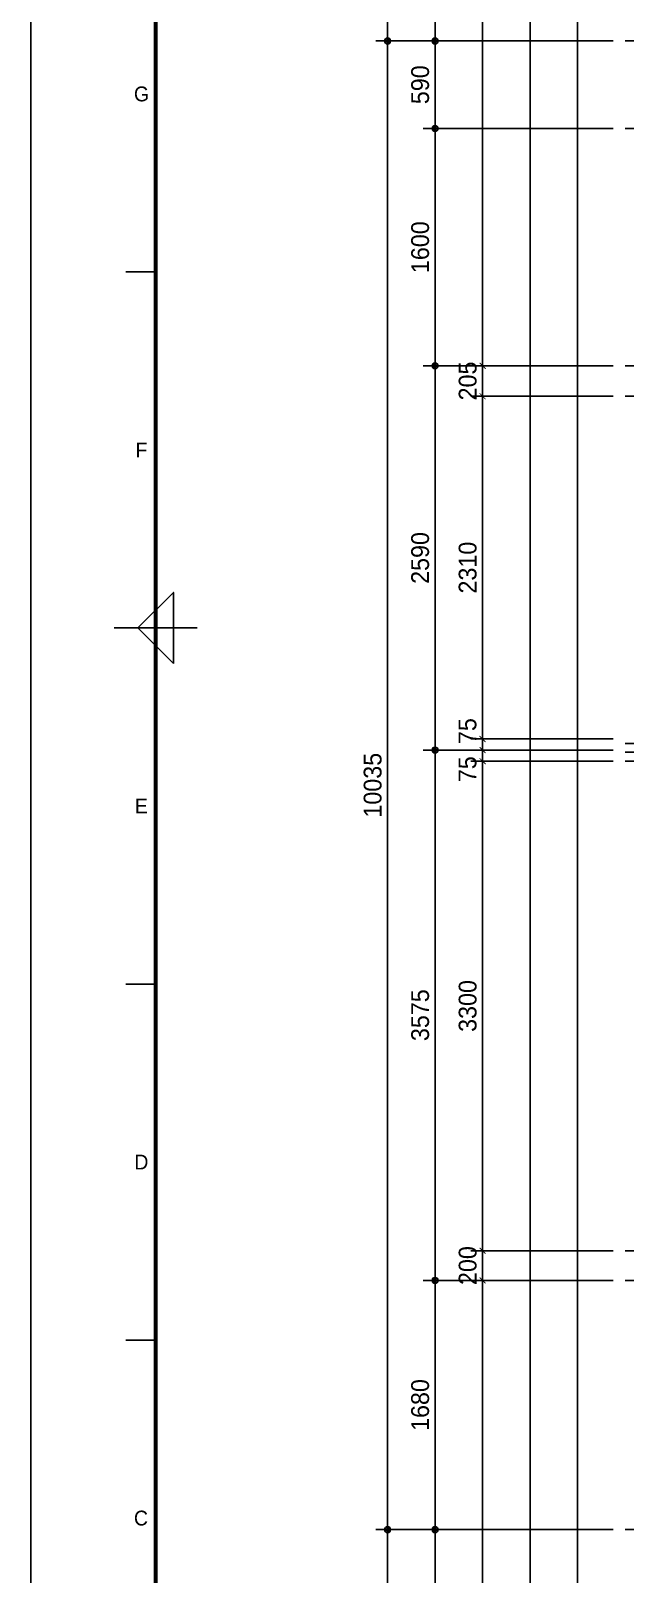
# Model space of a CAD drawing. Header units: millimetres. Extents: x -24416 to 92204, y -190080 to 23760.
# Drawn here: x 0 to 4003, y 5502 to 15905 of the extents above; entities that cross this region are included whole.
import ezdxf
from ezdxf.enums import TextEntityAlignment as Align

# ---------------------------------------------------------------- set-up
doc = ezdxf.new("R2010")
doc.units = ezdxf.units.MM
doc.header["$LTSCALE"] = 50
doc.linetypes.add('AUDIT_D_220706163347-0', pattern=[0])
doc.linetypes.add('CEN', pattern=[62, 60, -1, 0, -1])
doc.layers.get('defpoints').update_dxf_attribs({"color": 139})
for name, color, linetype in [('AA-BORD-FORM', 7, 'Continuous'), ('AA-BORD-TEXT', 3, 'Continuous'), ('AA-XXXX-DIMS', 7, 'Continuous'), ('CEN_CON', 1, 'CEN'), ('CEN_WALL', 12, 'CEN'), ('DIM', 7, 'AUDIT_D_220706163347-0')]:
    doc.layers.add(name, color=color, linetype=linetype)
doc.layers.add('MC', color=135, linetype='Continuous', plot=False)
doc.styles.add('HAUD01', font='Dotum.ttf')
doc.styles.add('맑은고딕', font='malgun.ttf', dxfattribs={"width": 0.9})
doc.dimstyles.new('DIM_40', dxfattribs={"dimscale": 40, "dimtxt": 3, "dimasz": 1, "dimexe": 2, "dimexo": 2, "dimgap": 1, "dimtad": 1, "dimdec": 0, "dimzin": 0, "dimdsep": 46, "dimtxsty": '맑은고딕', "dimblk1": 'DIMDOT', "dimblk2": 'DIMDOT', "dimsah": 1, "dimcen": 0.09, "dimdle": 2, "dimclrd": 7, "dimclre": 7, "dimclrt": 3, "dimadec": 0, "dimazin": 0, "dimtfac": 1, "dimtdec": 0, "dimtix": 1, "dimtmove": 2, "dimatfit": 3, "dimldrblk": 'DIMDOT', "dimfxl": 2, "dimtolj": 1, "dimtzin": 0, "dimarcsym": 0})
doc.dimstyles.new('MCDIM_40', dxfattribs={"dimscale": 40, "dimtxt": 3, "dimasz": 1, "dimexe": 2, "dimexo": 2, "dimgap": 1, "dimtad": 1, "dimdec": 0, "dimzin": 0, "dimdsep": 46, "dimtxsty": '맑은고딕', "dimblk1": 'ARCHTICK', "dimblk2": 'ARCHTICK', "dimsah": 1, "dimcen": 0.09, "dimdle": 2, "dimclrd": 7, "dimclre": 7, "dimclrt": 3, "dimadec": 0, "dimazin": 0, "dimtfac": 1, "dimtdec": 0, "dimtix": 1, "dimtmove": 2, "dimatfit": 3, "dimldrblk": 'ARCHTICK', "dimfxl": 1, "dimtolj": 1, "dimtzin": 0, "dimarcsym": 0})

# ---------------------------------------------------------------- blocks, each defined once
blk = doc.blocks.new('U-76A(기본)', base_point=(206307, 38575))
at = {"layer": 'CEN_CON'}
for p, q in [((220942, 48610), (211102, 48610)), ((220942, 48020), (217603, 48020)), ((218392, 40255), (220942, 40255)), ((206307, 38575), (220942, 38575))]:
    blk.add_line(p, q, dxfattribs=at)
at = {"layer": 'CEN_WALL'}
for p, q in [((220942, 46420), (218172, 46420)), ((220942, 43815), (219502, 43815))]:
    blk.add_line(p, q, dxfattribs=at)
at = {"layer": 'MC'}
for p, q in [((220942, 46215), (218172, 46215)), ((220942, 43875), (219502, 43875)), ((220942, 43755), (219502, 43755)), ((216282, 40455), (220942, 40455))]:
    blk.add_line(p, q, dxfattribs=at)
blk = doc.blocks.new('XR-FORM 청주월명')
at = {"layer": 'AA-BORD-FORM', "color": 2}
for p, q in [((21, 357), (16, 357)), ((28, 297), (14, 297)), ((21, 237), (16, 237)), ((21, 177), (16, 177))]:
    blk.add_line(p, q, dxfattribs=at)
at = {"layer": 'AA-BORD-FORM', "color": 1}
blk.add_lwpolyline([(0, 0), (841, 0), (841, 594), (0, 594)], close=True, dxfattribs=at)
at = {"layer": 'AA-BORD-FORM', "color": 2, "const_width": 0.682}
blk.add_lwpolyline([(21, 17), (21, 577), (821, 577), (821, 17)], close=True, dxfattribs=at)
at = {"layer": 'AA-BORD-FORM', "color": 2}
blk.add_lwpolyline([(24, 291), (18, 297), (24, 303)], close=True, dxfattribs=at)
at = {"layer": 'AA-BORD-TEXT', "color": 7, "style": 'HAUD01'}
for s, p in [('G', (18.63, 387)), ('F', (18.61, 327)), ('E', (18.61, 267)), ('D', (18.61, 207)), ('C', (18.54, 147))]:
    blk.add_text(s, height=2.5, dxfattribs=at).set_placement(p, align=Align.MIDDLE_CENTER)
blk = doc.blocks.new('DIMDOT')
at = {"layer": 'AA-XXXX-DIMS'}
for p, q in [((-1.5, 0), (1.5, 0)), ((0, -1.5), (0, 1.5))]:
    blk.add_line(p, q, dxfattribs=at)
for radius in [0.5, 0.25]:
    blk.add_circle((0, 0), radius, dxfattribs=at)
blk = doc.blocks.new('*D634')
at = {"layer": 'defpoints', "color": 0, "transparency": 16777216}
for p in [(5490, -7923), (7090, -7923), (7090, -17958)]:
    blk.add_point(p, dxfattribs=at)
at = {"layer": 'DIM', "color": 7, "lineweight": -2, "transparency": 16777216}
for p, q in [((7010, -7923), (5410, -7923)), ((5490, -17918), (5490, -7963)), ((7010, -17958), (5410, -17958))]:
    blk.add_line(p, q, dxfattribs=at)
at = {"layer": 'DIM', "color": 7, "lineweight": -2, "transparency": 16777216, "xscale": 40, "yscale": 40, "zscale": 40}
for p, rotation in [((5490, -7923), 90), ((5490, -17958), 270)]:
    blk.add_blockref('DIMDOT', p, dxfattribs=dict(at, rotation=rotation))
at = {"layer": 'DIM', "color": 3, "transparency": 16777216, "insert": (5390, -12940), "char_height": 120, "attachment_point": 5, "rotation": 90, "style": 'HAUD01'}
blk.add_mtext('\\A1;10035', dxfattribs=at)
blk = doc.blocks.new('*D635')
at = {"layer": 'defpoints', "color": 0, "transparency": 16777216}
for p in [(5810, -16278), (7090, -16278), (7090, -17958)]:
    blk.add_point(p, dxfattribs=at)
at = {"layer": 'DIM', "color": 7, "lineweight": -2, "transparency": 16777216}
for p, q in [((7010, -16278), (5730, -16278)), ((5810, -17918), (5810, -16318)), ((7010, -17958), (5730, -17958))]:
    blk.add_line(p, q, dxfattribs=at)
at = {"layer": 'DIM', "color": 7, "lineweight": -2, "transparency": 16777216, "xscale": 40, "yscale": 40, "zscale": 40}
for p, rotation in [((5810, -16278), 90), ((5810, -17958), 270)]:
    blk.add_blockref('DIMDOT', p, dxfattribs=dict(at, rotation=rotation))
at = {"layer": 'DIM', "color": 3, "transparency": 16777216, "insert": (5710, -17118), "char_height": 120, "attachment_point": 5, "rotation": 90, "style": 'HAUD01'}
blk.add_mtext('\\A1;1680', dxfattribs=at)
blk = doc.blocks.new('*D636')
at = {"layer": 'defpoints', "color": 0, "transparency": 16777216}
for p in [(5810, -12703), (7090, -12703), (7090, -16278)]:
    blk.add_point(p, dxfattribs=at)
at = {"layer": 'DIM', "color": 7, "lineweight": -2, "transparency": 16777216}
for p, q in [((7010, -12703), (5730, -12703)), ((5810, -16238), (5810, -12743)), ((7010, -16278), (5730, -16278))]:
    blk.add_line(p, q, dxfattribs=at)
at = {"layer": 'DIM', "color": 7, "lineweight": -2, "transparency": 16777216, "xscale": 40, "yscale": 40, "zscale": 40}
for p, rotation in [((5810, -12703), 90), ((5810, -16278), 270)]:
    blk.add_blockref('DIMDOT', p, dxfattribs=dict(at, rotation=rotation))
at = {"layer": 'DIM', "color": 3, "transparency": 16777216, "insert": (5710, -14490), "char_height": 120, "attachment_point": 5, "rotation": 90, "style": 'HAUD01'}
blk.add_mtext('\\A1;3575', dxfattribs=at)
blk = doc.blocks.new('*D637')
at = {"layer": 'defpoints', "color": 0, "transparency": 16777216}
for p in [(5810, -10113), (7090, -10113), (7090, -12703)]:
    blk.add_point(p, dxfattribs=at)
at = {"layer": 'DIM', "color": 7, "lineweight": -2, "transparency": 16777216}
for p, q in [((7010, -10113), (5730, -10113)), ((5810, -12663), (5810, -10153)), ((7010, -12703), (5730, -12703))]:
    blk.add_line(p, q, dxfattribs=at)
at = {"layer": 'DIM', "color": 7, "lineweight": -2, "transparency": 16777216, "xscale": 40, "yscale": 40, "zscale": 40}
for p, rotation in [((5810, -10113), 90), ((5810, -12703), 270)]:
    blk.add_blockref('DIMDOT', p, dxfattribs=dict(at, rotation=rotation))
at = {"layer": 'DIM', "color": 3, "transparency": 16777216, "insert": (5710, -11408), "char_height": 120, "attachment_point": 5, "rotation": 90, "style": 'HAUD01'}
blk.add_mtext('\\A1;2590', dxfattribs=at)
blk = doc.blocks.new('*D638')
at = {"layer": 'defpoints', "color": 0, "transparency": 16777216}
for p in [(5810, -8513), (7090, -8513), (7090, -10113)]:
    blk.add_point(p, dxfattribs=at)
at = {"layer": 'DIM', "color": 7, "lineweight": -2, "transparency": 16777216}
for p, q in [((7010, -8513), (5730, -8513)), ((5810, -10073), (5810, -8553)), ((7010, -10113), (5730, -10113))]:
    blk.add_line(p, q, dxfattribs=at)
at = {"layer": 'DIM', "color": 7, "lineweight": -2, "transparency": 16777216, "xscale": 40, "yscale": 40, "zscale": 40}
for p, rotation in [((5810, -8513), 90), ((5810, -10113), 270)]:
    blk.add_blockref('DIMDOT', p, dxfattribs=dict(at, rotation=rotation))
at = {"layer": 'DIM', "color": 3, "transparency": 16777216, "insert": (5710, -9313), "char_height": 120, "attachment_point": 5, "rotation": 90, "style": 'HAUD01'}
blk.add_mtext('\\A1;1600', dxfattribs=at)
blk = doc.blocks.new('*D639')
at = {"layer": 'defpoints', "color": 0, "transparency": 16777216}
for p in [(5810, -7923), (7090, -7923), (7090, -8513)]:
    blk.add_point(p, dxfattribs=at)
at = {"layer": 'DIM', "color": 7, "lineweight": -2, "transparency": 16777216}
for p, q in [((7010, -7923), (5730, -7923)), ((5810, -8473), (5810, -7963)), ((7010, -8513), (5730, -8513))]:
    blk.add_line(p, q, dxfattribs=at)
at = {"layer": 'DIM', "color": 7, "lineweight": -2, "transparency": 16777216, "xscale": 40, "yscale": 40, "zscale": 40}
for p, rotation in [((5810, -7923), 90), ((5810, -8513), 270)]:
    blk.add_blockref('DIMDOT', p, dxfattribs=dict(at, rotation=rotation))
at = {"layer": 'DIM', "color": 3, "transparency": 16777216, "insert": (5710, -8218), "char_height": 120, "attachment_point": 5, "rotation": 90, "style": 'HAUD01'}
blk.add_mtext('\\A1;590', dxfattribs=at)
blk = doc.blocks.new('_ArchTick')
at = {"color": 0, "linetype": 'ByBlock', "const_width": 0.15}
blk.add_lwpolyline([(-0.5, -0.5), (0.5, 0.5)], dxfattribs=at)
blk = doc.blocks.new('*D640')
at = {"layer": 'defpoints', "color": 0, "transparency": 16777216}
for p in [(6130, -16078), (7090, -16078), (7090, -16278)]:
    blk.add_point(p, dxfattribs=at)
at = {"layer": 'DIM', "color": 7, "lineweight": -2, "transparency": 16777216}
for p, q in [((7010, -16078), (6050, -16078)), ((6130, -16078), (6130, -16038)), ((6130, -16278), (6130, -16078)), ((7010, -16278), (6050, -16278)), ((6130, -16278), (6130, -16318))]:
    blk.add_line(p, q, dxfattribs=at)
at = {"layer": 'DIM', "color": 7, "lineweight": -2, "transparency": 16777216, "xscale": 40, "yscale": 40, "zscale": 40}
for p, rotation in [((6130, -16078), 270), ((6130, -16278), 90)]:
    blk.add_blockref('_ArchTick', p, dxfattribs=dict(at, rotation=rotation))
at = {"layer": 'DIM', "color": 3, "transparency": 16777216, "insert": (6030, -16178), "char_height": 120, "attachment_point": 5, "rotation": 90, "style": 'HAUD01'}
blk.add_mtext('\\A1;200', dxfattribs=at)
blk = doc.blocks.new('*D641')
at = {"layer": 'defpoints', "color": 0, "transparency": 16777216}
for p in [(6130, -12778), (7090, -12778), (7090, -16078)]:
    blk.add_point(p, dxfattribs=at)
at = {"layer": 'DIM', "color": 7, "lineweight": -2, "transparency": 16777216}
for p, q in [((7010, -12778), (6050, -12778)), ((6130, -16158), (6130, -12698)), ((7010, -16078), (6050, -16078))]:
    blk.add_line(p, q, dxfattribs=at)
at = {"layer": 'DIM', "color": 7, "lineweight": -2, "transparency": 16777216, "xscale": 40, "yscale": 40, "zscale": 40}
for p, rotation in [((6130, -12778), 90), ((6130, -16078), 270)]:
    blk.add_blockref('_ArchTick', p, dxfattribs=dict(at, rotation=rotation))
at = {"layer": 'DIM', "color": 3, "transparency": 16777216, "insert": (6030, -14428), "char_height": 120, "attachment_point": 5, "rotation": 90, "style": 'HAUD01'}
blk.add_mtext('\\A1;3300', dxfattribs=at)
blk = doc.blocks.new('*D642')
at = {"layer": 'defpoints', "color": 0, "transparency": 16777216}
for p in [(6130, -12703), (7090, -12703), (7090, -12778)]:
    blk.add_point(p, dxfattribs=at)
at = {"layer": 'DIM', "color": 7, "lineweight": -2, "transparency": 16777216}
for p, q in [((6130, -12703), (6130, -12663)), ((7010, -12703), (6050, -12703)), ((7010, -12778), (6050, -12778)), ((6130, -12778), (6130, -12703)), ((6130, -12778), (6130, -12818))]:
    blk.add_line(p, q, dxfattribs=at)
at = {"layer": 'DIM', "color": 7, "lineweight": -2, "transparency": 16777216, "xscale": 40, "yscale": 40, "zscale": 40}
for p, rotation in [((6130, -12703), 270), ((6130, -12778), 90)]:
    blk.add_blockref('_ArchTick', p, dxfattribs=dict(at, rotation=rotation))
at = {"layer": 'DIM', "color": 3, "transparency": 16777216, "insert": (6029, -12832), "char_height": 120, "attachment_point": 5, "rotation": 90, "style": 'HAUD01'}
blk.add_mtext('\\A1;75', dxfattribs=at)
blk = doc.blocks.new('*D643')
at = {"layer": 'defpoints', "color": 0, "transparency": 16777216}
for p in [(6130, -12628), (7090, -12628), (7090, -12703)]:
    blk.add_point(p, dxfattribs=at)
at = {"layer": 'DIM', "color": 7, "lineweight": -2, "transparency": 16777216}
for p, q in [((7010, -12628), (6050, -12628)), ((6130, -12628), (6130, -12588)), ((6130, -12703), (6130, -12628)), ((7010, -12703), (6050, -12703)), ((6130, -12703), (6130, -12743))]:
    blk.add_line(p, q, dxfattribs=at)
at = {"layer": 'DIM', "color": 7, "lineweight": -2, "transparency": 16777216, "xscale": 40, "yscale": 40, "zscale": 40}
for p, rotation in [((6130, -12628), 270), ((6130, -12703), 90)]:
    blk.add_blockref('_ArchTick', p, dxfattribs=dict(at, rotation=rotation))
at = {"layer": 'DIM', "color": 3, "transparency": 16777216, "insert": (6029, -12575), "char_height": 120, "attachment_point": 5, "rotation": 90, "style": 'HAUD01'}
blk.add_mtext('\\A1;75', dxfattribs=at)
blk = doc.blocks.new('*D644')
at = {"layer": 'defpoints', "color": 0, "transparency": 16777216}
for p in [(6130, -10318), (7090, -10318), (7090, -12628)]:
    blk.add_point(p, dxfattribs=at)
at = {"layer": 'DIM', "color": 7, "lineweight": -2, "transparency": 16777216}
for p, q in [((6130, -12708), (6130, -10238)), ((7010, -10318), (6050, -10318)), ((7010, -12628), (6050, -12628))]:
    blk.add_line(p, q, dxfattribs=at)
at = {"layer": 'DIM', "color": 7, "lineweight": -2, "transparency": 16777216, "xscale": 40, "yscale": 40, "zscale": 40}
for p, rotation in [((6130, -10318), 90), ((6130, -12628), 270)]:
    blk.add_blockref('_ArchTick', p, dxfattribs=dict(at, rotation=rotation))
at = {"layer": 'DIM', "color": 3, "transparency": 16777216, "insert": (6030, -11473), "char_height": 120, "attachment_point": 5, "rotation": 90, "style": 'HAUD01'}
blk.add_mtext('\\A1;2310', dxfattribs=at)
blk = doc.blocks.new('*D645')
at = {"layer": 'defpoints', "color": 0, "transparency": 16777216}
for p in [(6130, -10113), (7090, -10113), (7090, -10318)]:
    blk.add_point(p, dxfattribs=at)
at = {"layer": 'DIM', "color": 7, "lineweight": -2, "transparency": 16777216}
for p, q in [((6130, -10113), (6130, -10073)), ((7010, -10113), (6050, -10113)), ((6130, -10318), (6130, -10113)), ((7010, -10318), (6050, -10318)), ((6130, -10318), (6130, -10358))]:
    blk.add_line(p, q, dxfattribs=at)
at = {"layer": 'DIM', "color": 7, "lineweight": -2, "transparency": 16777216, "xscale": 40, "yscale": 40, "zscale": 40}
for p, rotation in [((6130, -10113), 270), ((6130, -10318), 90)]:
    blk.add_blockref('_ArchTick', p, dxfattribs=dict(at, rotation=rotation))
at = {"layer": 'DIM', "color": 3, "transparency": 16777216, "insert": (6030, -10215), "char_height": 120, "attachment_point": 5, "rotation": 90, "style": 'HAUD01'}
blk.add_mtext('\\A1;205', dxfattribs=at)
blk = doc.blocks.new('DIM-1108')
at = {"layer": 'DIM'}
for base, p1, p2, dimstyle, override, picture, middle in [((5490, -7922.9), (7090, -17957.9), (7090, -7922.9), 'DIM_40', {"dimscale": 40, "dimtxsty": 'HAUD01'}, '*D634', (5390, -12940.4)), ((5810, -7922.9), (7090, -8512.9), (7090, -7922.9), 'DIM_40', {"dimscale": 40, "dimtxsty": 'HAUD01'}, '*D639', (5710, -8217.9)), ((5810, -8512.9), (7090, -10112.9), (7090, -8512.9), 'DIM_40', {"dimscale": 40, "dimtxsty": 'HAUD01'}, '*D638', (5710, -9312.9)), ((5810, -10112.9), (7090, -12702.9), (7090, -10112.9), 'DIM_40', {"dimscale": 40, "dimtxsty": 'HAUD01'}, '*D637', (5710, -11407.9)), ((6130, -10112.9), (7090, -10317.9), (7090, -10112.9), 'MCDIM_40', {"dimtxsty": 'HAUD01'}, '*D645', (6030, -10215.4)), ((6130, -10317.9), (7090, -12627.9), (7090, -10317.9), 'MCDIM_40', {"dimtxsty": 'HAUD01'}, '*D644', (6030, -11472.9)), ((5810, -12702.9), (7090, -16277.9), (7090, -12702.9), 'DIM_40', {"dimscale": 40, "dimtxsty": 'HAUD01'}, '*D636', (5710, -14490.4)), ((6130, -12777.9), (7090, -16077.9), (7090, -12777.9), 'MCDIM_40', {"dimtxsty": 'HAUD01'}, '*D641', (6030, -14427.9)), ((6130, -16077.9), (7090, -16277.9), (7090, -16077.9), 'MCDIM_40', {"dimtxsty": 'HAUD01'}, '*D640', (6030, -16177.9)), ((5810, -16277.9), (7090, -17957.9), (7090, -16277.9), 'DIM_40', {"dimscale": 40, "dimtxsty": 'HAUD01'}, '*D635', (5710, -17117.9))]:
    dim = blk.add_linear_dim(base=base, p1=p1, p2=p2, angle=90, dimstyle=dimstyle, override=override, dxfattribs=at)
    dim.commit()
    dim.dimension.update_dxf_attribs({"geometry": picture, "text_midpoint": middle})
for base, p1, p2, picture, middle in [((6130, -12627.9), (7090, -12702.9), (7090, -12627.9), '*D643', (6029, -12575.4)), ((6130, -12702.9), (7090, -12777.9), (7090, -12702.9), '*D642', (6029, -12832.2))]:
    dim = blk.add_linear_dim(base=base, p1=p1, p2=p2, angle=90, dimstyle='MCDIM_40', override={"dimtxsty": 'HAUD01'}, dxfattribs=at)
    dim.commit()
    dim.dimension.update_dxf_attribs({"geometry": picture, "text_midpoint": middle, "dimtype": 128})

msp = doc.modelspace()

# ---------------------------------------------------------------- linework, layer by layer
at = {"layer": 'defpoints'}
for points in [[(21570, 20477), (2403, 20477), (2403, 3902), (21570, 3902)], [(21250, 20157), (2723, 20157), (2723, 4222), (21250, 4222)], [(20930, 19837), (3043, 19837), (3043, 4542), (20930, 4542)], [(20610, 19517), (3363, 19517), (3363, 4862), (20610, 4862)], [(20290, 19197), (3683, 19197), (3683, 5182), (20290, 5182)]]:
    msp.add_lwpolyline(points, close=True, dxfattribs=at)

# ---------------------------------------------------------------- block references
at = {"xscale": 40, "yscale": 40, "zscale": 40}
msp.add_blockref('XR-FORM 청주월명', (0, 0), dxfattribs=at)
msp.add_blockref('DIM-1108', (-3087, 23760))
at = {"xscale": -1}
msp.add_blockref('U-76A(기본)', (18638, 5802), dxfattribs=at)

doc.saveas('drawing.dxf')
